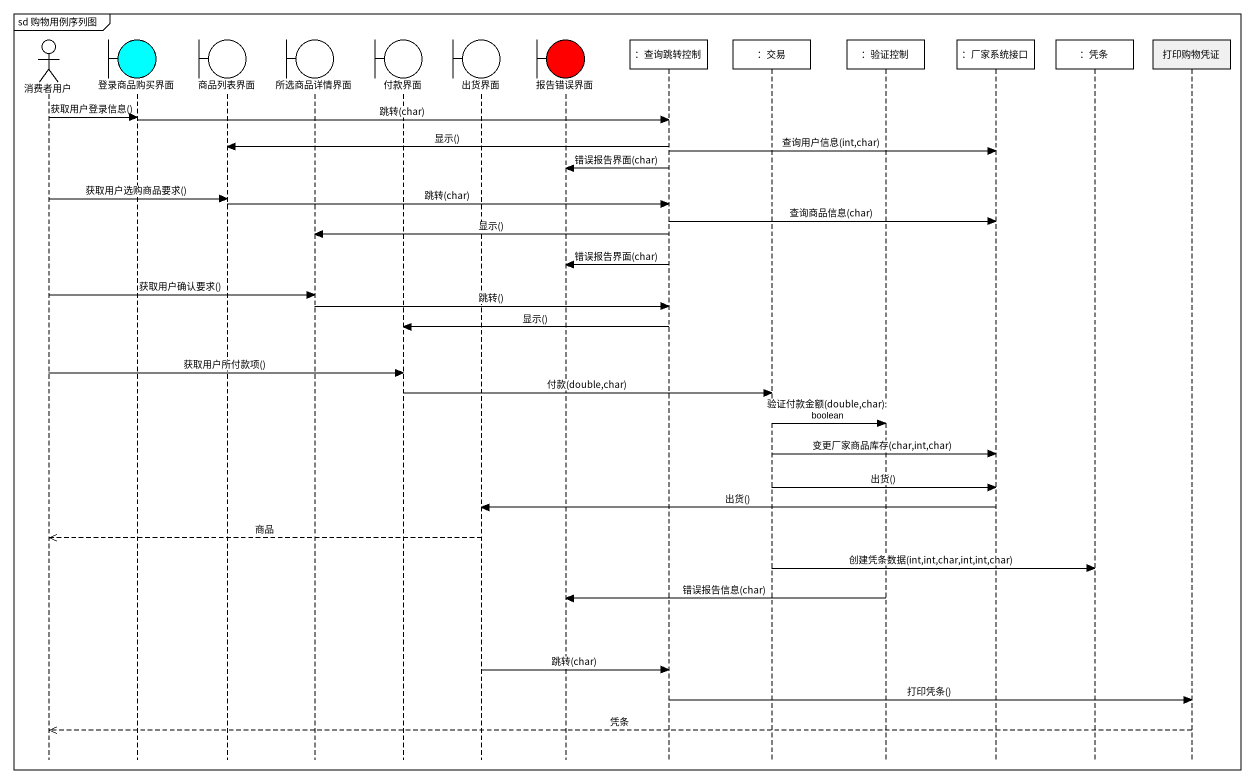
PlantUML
@startuml
mainframe sd 购物用例序列图
hide footbox
actor 消费者用户
boundary 登录商品购买界面 #00FFFF
boundary 商品列表界面
boundary 所选商品详情界面
boundary 付款界面
boundary 出货界面
boundary 报告错误界面 #FF0000
participant "：查询跳转控制" as 查询跳转控制
participant "：交易" as 交易
participant "：验证控制" as 验证控制
participant "：厂家系统接口" as 厂家系统接口
participant "：凭条" as 凭条
participant 打印购物凭证 #F0F0F0

消费者用户 -> 登录商品购买界面 : 获取用户登录信息()
登录商品购买界面 -> 查询跳转控制 : 跳转(char)
查询跳转控制 -> 商品列表界面 : 显示()
查询跳转控制 -> 厂家系统接口 : 查询用户信息(int,char)
查询跳转控制 -> 报告错误界面 : 错误报告界面(char)
消费者用户 -> 商品列表界面 : 获取用户选购商品要求()
商品列表界面 -> 查询跳转控制 : 跳转(char)
查询跳转控制 -> 厂家系统接口 : 查询商品信息(char)
查询跳转控制 -> 所选商品详情界面 : 显示()
查询跳转控制 -> 报告错误界面 : 错误报告界面(char)
消费者用户 -> 所选商品详情界面 : 获取用户确认要求()
所选商品详情界面 -> 查询跳转控制 : 跳转()
查询跳转控制 -> 付款界面 : 显示()
消费者用户 -> 付款界面 : 获取用户所付款项()
付款界面 -> 交易 : 付款(double,char)
交易 -> 验证控制 : 验证付款金额(double,char): boolean
交易 -> 厂家系统接口 : 变更厂家商品库存(char,int,char)
交易 -> 厂家系统接口 : 出货()
厂家系统接口 -> 出货界面 : 出货()
出货界面 -->> 消费者用户 : 商品
交易 -> 凭条 : 创建凭条数据(int,int,char,int,int,char)
验证控制 -> 报告错误界面 : 错误报告信息(char)
出货界面 -> 查询跳转控制 : 跳转(char)
查询跳转控制 -> 打印购物凭证 : 打印凭条()
打印购物凭证 -->> 消费者用户 : 凭条
@enduml
